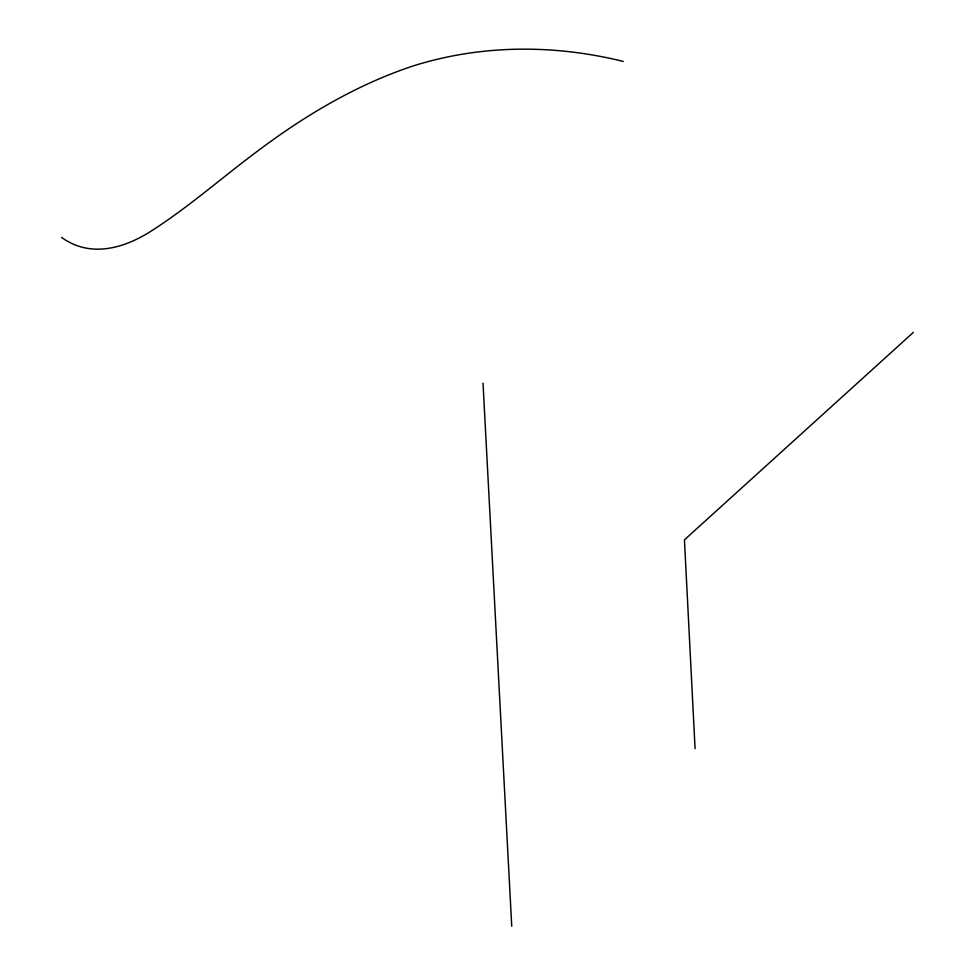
<?xml version="1.0" encoding="UTF-8"?>
<svg xmlns="http://www.w3.org/2000/svg" width="975" height="975" viewBox="0 0 975 975"><rect width="100%" height="100%" fill="white"/><g stroke="black" fill="none" stroke-linecap="round" stroke-linejoin="round"><path stroke-width="1.46" d="M913.38 332.365L684.438 539.845L695.078 748.654M623.281 61.425C554.08 44.277 480.699 44.448 412.523 66.154C356.57 84.825 305.467 115.184 258.448 150.43C221.605 177.803 187.188 208.516 148.224 232.94C121.363 249.222 89.03 257.363 61.62 237.413M483.015 383.126L511.741 926.25"/></g></svg>
